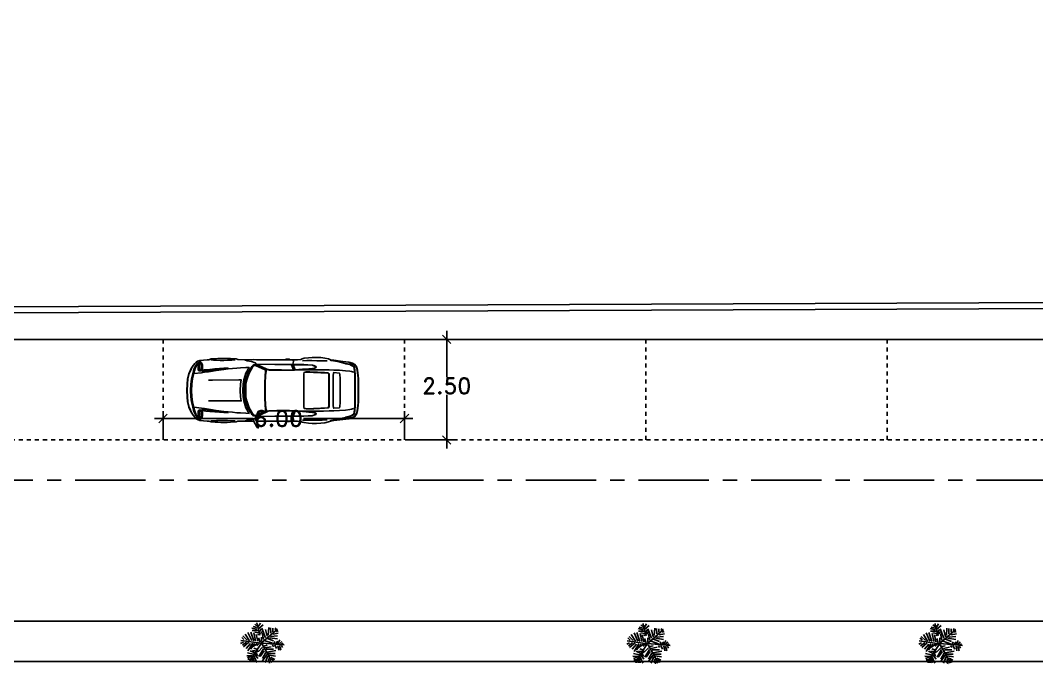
# Model space of a CAD drawing. Header units: millimetres. Extents: x 1590 to 1932, y -48 to 167.
# Drawn here: x 1704.97 to 1730.23, y 119.33 to 135.53 of the extents above; entities that cross this region are included whole.
import ezdxf

# ---------------------------------------------------------------- set-up
doc = ezdxf.new("R2010")
doc.units = ezdxf.units.MM
doc.header["$LTSCALE"] = 0.1
doc.header["$MEASUREMENT"] = 0
doc.header["$PDMODE"] = 35
doc.header["$PDSIZE"] = 0.75
doc.linetypes.add('CENTERX2', pattern=[4, 2.5, -0.5, 0.5, -0.5])
doc.linetypes.add('DASHED', pattern=[0.75, 0.5, -0.25])
doc.layers.get('0').update_dxf_attribs({"linetype": 'CONTINUOUS'})
doc.layers.get('DEFPOINTS').update_dxf_attribs({"linetype": 'CONTINUOUS'})
for name, color, linetype in [('_KTI_CONTROL', 7, 'CONTINUOUS'), ('A-FURN-PLNT', 1, 'CONTINUOUS'), ('P-FIXT', 1, 'CONTINUOUS'), ('PARED', 4, 'CONTINUOUS'), ('PAREDES', 3, 'CONTINUOUS'), ('TERRENO', 4, 'CONTINUOUS')]:
    doc.layers.add(name, color=color, linetype=linetype)
doc.styles.add('ATT', font='txt')
doc.styles.add('ROMAND', font='romand.shx')
doc.dimstyles.new('URBA', dxfattribs={"dimtxt": 20, "dimasz": 0.5, "dimexe": 1.25, "dimexo": 0.63, "dimgap": 0.63, "dimtad": 0, "dimtih": 1, "dimtoh": 1, "dimzin": 1, "dimdsep": 46, "dimtxsty": 'ROMAND', "dimcen": 2.5, "dimclrd": 1, "dimclre": 1, "dimclrt": 3, "dimadec": 0, "dimazin": 0, "dimtfac": 1, "dimtmove": 0, "dimatfit": 3, "dimfxl": 1, "dimtvp": 1, "dimtolj": 1, "dimtzin": 1, "dimarcsym": 0})

# ---------------------------------------------------------------- blocks, each defined once
blk = doc.blocks.new('15PTOI01')
at = {"color": 0, "linetype": 'ByBlock'}
for p, q in [((2, 10.5), (6, 10.5)), ((0, -8.5), (0, 8.5)), ((8, 8.5), (8, -8.5)), ((9.5, 4.375), (9.5, -4.375)), ((11.25, 4.375), (9.5, 4.375)), ((11.25, -4.375), (9.5, -4.375)), ((6, -10.5), (2, -10.5))]:
    blk.add_line(p, q, dxfattribs=at)
for centre, radius, start, end in [((2, 8.5), 2, 90, 180), ((6, 8.5), 2, 0, 90), ((17.766404, -2.827313), 9.712715, 75.184599, 132.137709), ((13.6875, -12.03125), 19.717859, 49.950272, 70.559965), ((23.458333, 0), 4.229167, 313.602819, 46.397181), ((2, -8.5), 2, 180, 270), ((6, -8.5), 2, 270, 0), ((17.766404, 2.827313), 9.712715, 227.862291, 284.815401), ((13.6875, 12.03125), 19.717859, 289.440035, 310.049728)]:
    blk.add_arc(centre, radius, start, end, dxfattribs=at)
at = {"color": 0, "linetype": 'ByBlock', "style": 'ATT'}
for tag, p, flags in [('ITEM', (0, -23), 3), ('ROOM_NUMBER', (0, -32), 1)]:
    blk.add_attdef(tag, p, '', height=6, dxfattribs=dict(at, flags=flags))
blk = doc.blocks.new('ss1')
at = {"layer": '_KTI_CONTROL', "color": 1}
for points in [[(0.141, 0.122, 0), (0.141, 0.122, 0), (0.141, 0.122, 0), (0.141, 0.122, 0), (0.141, 0.122, 0)], [(0.141, 0.122, 0), (0.141, 0.122, 0), (0.141, 0.122, 0), (0.141, 0.122, 0), (0.141, 0.122, 0), (0.141, 0.122, 0), (0.141, 0.122, 0), (0.141, 0.122, 0), (0.141, 0.122, 0), (0.141, 0.122, 0), (0.141, 0.122, 0)]]:
    blk.add_polyline3d(points, dxfattribs=at)
at = {"layer": '_KTI_CONTROL'}
for points in [[(0.141, 0.122, 0), (0.141, 0.122, 0), (0.141, 0.122, 0), (0.141, 0.122, 0)], [(0.141, 0.122, 0), (0.141, 0.122, 0)]]:
    blk.add_polyline3d(points, dxfattribs=at)
at = {"layer": 'P-FIXT', "xscale": 0.0254, "yscale": 0.0254, "zscale": 0.0254}
blk.add_blockref('15PTOI01', (17.719, 12.528), dxfattribs=at)
blk = doc.blocks.new('12PPLT13')
at = {"color": 0, "linetype": 'ByBlock'}
for p, q in [((0.082, 0.423), (0.032, 0.506)), ((0.043, 0.216), (0.118, 0.512)), ((-0.269, 0.244), (-0.391, 0.267)), ((-0.34, 0.304), (-0.387, 0.319)), ((0.018, 0.032), (-0.372, 0.365)), ((-0.313, 0.348), (-0.334, 0.395)), ((-0.264, 0.301), (-0.264, 0.385)), ((-0.213, 0.267), (-0.209, 0.393)), ((-0.154, 0.223), (-0.166, 0.397)), ((-0.13, 0.192), (-0.091, 0.357)), ((-0.091, 0.16), (-0.004, 0.385)), ((-0.044, 0.117), (-0.012, 0.275)), ((0.072, 0.374), (-0.032, 0.463)), ((0.039, 0.256), (-0.007, 0.309)), ((0.05, 0.305), (0.011, 0.37)), ((0.078, 0.277), (0.167, 0.287)), ((0.092, 0.327), (0.224, 0.327)), ((0.114, 0.402), (0.206, 0.423)), ((0.114, 0.362), (0.232, 0.388)), ((0.125, 0.441), (0.165, 0.477)), ((0.145, 0.085), (0.185, 0.271)), ((0.189, 0.085), (0.26, 0.294)), ((0.236, 0.093), (0.327, 0.286)), ((0.292, 0.089), (0.393, 0.247)), ((0.007, 0.034), (-0.532, -0.012)), ((-0.461, 0.009), (-0.508, 0.027)), ((-0.421, 0.013), (-0.475, 0.073)), ((-0.38, 0.017), (-0.429, 0.11)), ((-0.335, 0.019), (-0.382, 0.08)), ((-0.209, 0.188), (-0.374, 0.2)), ((-0.181, 0.16), (-0.372, 0.13)), ((-0.289, 0.021), (-0.311, 0.073)), ((-0.134, 0.14), (-0.275, 0.084)), ((-0.079, 0.089), (-0.252, 0.031)), ((-0.006, 0.006), (-0.224, -0.376)), ((0.003, 0.07), (0.003, 0.172)), ((0.007, 0.034), (0.279, -0.377)), ((0.018, 0.032), (0.492, 0.097)), ((0.039, 0.054), (0.078, 0.153)), ((0.055, 0.031), (0.118, -0.029)), ((0.064, 0.226), (0.1, 0.238)), ((0.095, 0.074), (0.13, 0.239)), ((0.098, 0.026), (0.204, -0.048)), ((0.161, 0.022), (0.271, -0.115)), ((0.213, 0.031), (0.327, -0.151)), ((0.264, 0.022), (0.367, -0.096)), ((0.303, 0.05), (0.433, -0.057)), ((0.346, 0.104), (0.445, 0.2)), ((0.361, 0.05), (0.457, -0.021)), ((0.421, 0.117), (0.472, 0.168)), ((0.436, 0.054), (0.5, 0.022)), ((-0.464, -0.026), (-0.49, -0.07)), ((-0.421, -0.026), (-0.454, -0.137)), ((-0.382, -0.03), (-0.4, -0.134)), ((-0.306, -0.009), (-0.35, -0.098)), ((-0.13, -0.183), (-0.335, -0.147)), ((-0.158, -0.214), (-0.316, -0.214)), ((-0.106, -0.115), (-0.28, -0.115)), ((-0.252, -0.011), (-0.278, -0.054)), ((-0.083, -0.08), (-0.224, -0.053)), ((-0.048, -0.037), (-0.126, -0.017)), ((-0.126, -0.237), (-0.012, -0.395)), ((-0.098, -0.19), (-0.02, -0.336)), ((-0.059, -0.151), (0.039, -0.286)), ((-0.04, -0.104), (0.067, -0.289)), ((-0.019, -0.066), (0.075, -0.164)), ((0.165, -0.23), (0.092, -0.334)), ((0.109, -0.131), (0.095, -0.185)), ((0.139, -0.18), (0.104, -0.269)), ((0.12, -0.114), (0.189, -0.092)), ((0.153, -0.15), (0.217, -0.147)), ((0.178, -0.194), (0.275, -0.148)), ((0.206, -0.23), (0.342, -0.202)), ((-0.173, -0.254), (-0.323, -0.28)), ((-0.217, -0.308), (-0.308, -0.359)), ((-0.237, -0.352), (-0.292, -0.411)), ((-0.233, -0.408), (-0.241, -0.43)), ((-0.201, -0.38), (-0.181, -0.443)), ((-0.177, -0.333), (-0.151, -0.423)), ((-0.145, -0.277), (-0.083, -0.43)), ((0.189, -0.273), (0.121, -0.427)), ((0.206, -0.308), (0.178, -0.423)), ((0.232, -0.33), (0.222, -0.423)), ((0.232, -0.269), (0.356, -0.266)), ((0.253, -0.287), (0.342, -0.316)), ((0.261, -0.377), (0.267, -0.423)), ((0.275, -0.348), (0.328, -0.352)), ((0.293, -0.395), (0.311, -0.401))]:
    blk.add_line(p, q, dxfattribs=at)
at = {"color": 0, "linetype": 'ByBlock', "style": 'ATT'}
for tag, p, flags in [('ITEM', (-1, -3.25), 3), ('ROOM_NUMBER', (-1, -4.583), 1)]:
    blk.add_attdef(tag, p, '', height=1, dxfattribs=dict(at, flags=flags))
blk = doc.blocks.new('02PCAR08')
at = {"color": 0, "linetype": 'ByBlock'}
for p, q in [((-104.09, 25.16), (-106.1, 20.18)), ((-103.36, 25.16), (-105.39, 20.14)), ((-102.63, 25.16), (-104.66, 20.11)), ((-165, 11.71), (-165, -11.71)), ((-164.55, -11.74), (-164.55, 11.74)), ((0, 0), (0, 0)), ((-104.09, -25.16), (-106.1, -20.18)), ((-103.36, -25.16), (-105.39, -20.14)), ((-102.63, -25.16), (-104.66, -20.11)), ((-68.35, -30.07), (-65.66, -30.09))]:
    blk.add_line(p, q, dxfattribs=at)
for points in [[(-68.35, 30.07), (-103.99, 30), (-108.4, 30.02), (-111.59, 30.26), (-112.85, 31), (-114.84, 31.5), (-119.19, 32.01), (-122.81, 32.24), (-127.16, 32.24), (-131.27, 32.13), (-135.01, 31.63), (-138.87, 30.77), (-140.62, 30.05), (-144.11, 29.44), (-152.83, 28.42), (-158.68, 27.64), (-162.16, 26.43), (-164.51, 25.17), (-166.1, 22.66), (-166.89, 19.84), (-167.5, 14.92), (-167.63, 11.68), (-167.77, 0)], [(-103.87, 25.16), (-103.87, 25.65), (-104.25, 26.91), (-104.37, 28.3), (-104.37, 29.07), (-103.99, 30)], [(-96.02, 30.04), (-96.28, 30.04), (-96.9, 30.53), (-100.13, 30.53), (-101.14, 30.04), (-102.5, 30.04)], [(-68.01, 25.75), (-67.01, 27.09), (-63.27, 28.35), (-59.03, 29.02), (-57.04, 30.07)], [(0, 0), (-0.31, 6.22), (-0.87, 11.2), (-2.18, 16.44), (-3.35, 19.17), (-4.28, 21.3), (-6.34, 24.27), (-7.84, 26.28), (-9.21, 27.77), (-10.57, 28.52), (-12.95, 29.27), (-20.18, 30.02), (-21.67, 30.02), (-24.03, 30.75), (-27.77, 30.97), (-30.39, 31.17), (-33.37, 31.29), (-36.24, 31.29), (-39.72, 31.29), (-42.97, 31.09), (-48.44, 30.75), (-50.08, 30.17), (-57.04, 30.07), (-65.66, 30.09)], [(-23.66, 29.85), (-26.14, 29.73), (-29.02, 29.56), (-32.62, 29.39), (-36.24, 29.36), (-40.05, 29.53), (-44.21, 29.64), (-47.49, 29.88)], [(-168.26, 0.02), (-168.04, 11.3), (-167.9, 14.55), (-167.26, 19.84), (-166.48, 22.66), (-164.66, 25.41), (-162.23, 26.66), (-158.68, 27.64)], [(-140.62, 29.71), (-141.24, 29.37), (-147.8, 28.13), (-155.07, 26.48), (-159.56, 25.72), (-161.41, 24.95), (-163.16, 23.9), (-164.1, 22.35), (-164.57, 19.72), (-164.88, 15.06), (-165, 11.71)], [(-155.07, 26.48), (-155.45, 26.06), (-159.56, 25.21), (-161.41, 24.44), (-163.16, 23.32), (-163.79, 22.05), (-164.5, 15.11), (-164.55, 11.74)], [(-109.6, 20.21), (-127.42, 20.24), (-133.77, 20.18), (-139.25, 20.11), (-143.9, 19.9), (-149.5, 19.65), (-155.45, 19.31), (-159.56, 18.78), (-161.41, 18.36), (-163.16, 17.85)], [(-113.31, 28.99), (-117.42, 29.13), (-122.52, 29.13), (-127.38, 28.99), (-132.41, 28.99), (-137.46, 28.85)], [(-56.45, 0), (-56.7, 6.22), (-57.57, 10.22), (-59.82, 16.95), (-63.27, 22.66), (-63.86, 23.47), (-64.76, 24.41), (-65.7, 24.92), (-66.68, 25), (-67.75, 24.97), (-77.14, 20.7), (-77.7, 20.41), (-77.94, 19.68), (-77.7, 18.51), (-77.39, 16.95), (-77.07, 14.19), (-76.71, 7.21), (-76.75, 0)], [(-57.71, 0), (-57.96, 6.22), (-58.83, 10.22), (-61.07, 16.95), (-64.47, 22.66), (-65.02, 23.47), (-66.02, 24.34), (-67.29, 24.43), (-76.63, 20.19), (-77.19, 19.85), (-77.41, 19.39), (-77.12, 18.37), (-76.68, 14.11), (-76.41, 7.21), (-76.35, 0)], [(-6.97, 16.45), (-14.41, 17.24), (-17.49, 17.75), (-21.18, 18.32), (-25.19, 18.92), (-28.79, 19.51), (-36.24, 20.52), (-40.47, 21.01), (-44.84, 21.42), (-48.94, 21.79), (-52.56, 22.05), (-57.95, 22.28), (-61.09, 22.54), (-58, 16.95), (-56.01, 10.22), (-55.26, 6.22), (-55.01, 0)], [(-11.32, 26.77), (-12.32, 27.03), (-13.33, 27.26), (-14.16, 26.96), (-15.15, 26.28), (-15.4, 24.78), (-15.45, 23.54), (-15.45, 22.79), (-15.4, 21.54), (-15.15, 20.04), (-14.16, 19.16), (-13.33, 19.05), (-12.32, 19.29), (-11.32, 19.92)], [(-11.95, 19.75), (-12.75, 19.55), (-13.12, 19.48), (-13.75, 19.8), (-14.24, 20.6), (-14.58, 21.86), (-14.7, 23.1), (-14.58, 24.34), (-14.24, 25.6), (-13.75, 26.47), (-13.12, 26.75), (-11.95, 26.4)], [(-4.79, 0), (-5.1, 6.24), (-5.66, 11.22), (-6.97, 16.45), (-7.65, 19.19), (-8.33, 21.32), (-8.84, 22.69), (-9.33, 23.8), (-10.71, 26.4), (-13.72, 28.57), (-10.2, 26.18), (-8.58, 23.8), (-7.96, 22.69), (-7.34, 21.32), (-6.66, 19.19), (-5.97, 16.45), (-4.66, 11.22), (-4.1, 6.24), (-3.79, 0)], [(-12.65, 24.32), (-12.48, 23.03), (-12.7, 21.77)], [(-0.36, 0), (-0.68, 6.22), (-1.24, 11.2), (-2.55, 16.44), (-3.72, 19.17), (-4.66, 21.3), (-5.47, 22.79), (-7.84, 26.28)], [(-150.13, 0), (-150.13, 11.69), (-149.99, 15.69), (-149.51, 16.9), (-143.89, 17.39), (-143.51, 16.59), (-143.26, 15.08), (-143.22, 8.33), (-143.22, 0)], [(-114.72, -0.02), (-114.7, 7.22), (-114.46, 16.2), (-114.84, 17.63), (-117.06, 18.09), (-120.63, 18.02), (-124.51, 17.9), (-127.94, 17.73), (-129.93, 17.66), (-132.5, 17.51), (-134.78, 17.37), (-138.45, 17.13), (-138.97, 16.69), (-139.38, 16.03), (-139.52, 8.33), (-139.52, 0)], [(-139.03, -0.02), (-139.03, 8.21), (-138.94, 15.89), (-138.55, 16.57), (-138.02, 17), (-117.23, 17.95), (-115.01, 17.49)], [(-52.46, 0), (-52.71, 6.22), (-53.32, 10.22), (-51.04, 10.2), (-25.19, 10.11), (-21.18, 10.06)], [(-68.35, -30.07), (-103.99, -30), (-108.4, -30.02), (-111.59, -30.26), (-112.85, -31), (-114.84, -31.5), (-119.19, -32.01), (-122.81, -32.24), (-127.16, -32.24), (-131.27, -32.13), (-135.01, -31.63), (-138.87, -30.77), (-140.62, -30.05), (-144.11, -29.44), (-152.83, -28.42), (-158.68, -27.64), (-162.16, -26.43), (-164.51, -25.17), (-166.1, -22.66), (-166.89, -19.84), (-167.5, -14.92), (-167.63, -11.68), (-167.77, 0)], [(-150.13, 0), (-150.13, -11.69), (-149.99, -15.69), (-149.51, -16.9), (-143.89, -17.39), (-143.51, -16.59), (-143.26, -15.08), (-143.22, -8.33), (-143.22, 0)], [(-114.72, 0.02), (-114.7, -7.22), (-114.46, -16.2), (-114.84, -17.63), (-117.06, -18.09), (-120.63, -18.02), (-124.51, -17.9), (-127.94, -17.73), (-129.93, -17.66), (-132.5, -17.51), (-134.78, -17.37), (-138.45, -17.13), (-138.97, -16.69), (-139.38, -16.03), (-139.52, -8.33), (-139.52, 0)], [(-139.03, 0.02), (-139.03, -8.21), (-138.94, -15.89), (-138.55, -16.57), (-138.02, -17), (-117.23, -17.95), (-115.01, -17.49)], [(-56.45, 0), (-56.7, -6.22), (-57.57, -10.22), (-59.82, -16.95), (-63.27, -22.66), (-63.86, -23.47), (-64.76, -24.41), (-65.7, -24.92), (-66.68, -25), (-67.75, -24.97), (-77.14, -20.7), (-77.7, -20.41), (-77.94, -19.68), (-77.7, -18.51), (-77.39, -16.95), (-77.07, -14.19), (-76.71, -7.21), (-76.75, 0)], [(-57.71, 0), (-57.96, -6.22), (-58.83, -10.22), (-61.07, -16.95), (-64.47, -22.66), (-65.02, -23.47), (-66.02, -24.34), (-67.29, -24.43), (-76.63, -20.19), (-77.19, -19.85), (-77.41, -19.39), (-77.12, -18.37), (-76.68, -14.11), (-76.41, -7.21), (-76.35, 0)], [(0, 0), (-0.31, -6.22), (-0.87, -11.2), (-2.18, -16.44), (-3.35, -19.17), (-4.28, -21.3), (-6.34, -24.27), (-7.84, -26.28), (-9.21, -27.77), (-10.57, -28.52), (-12.95, -29.27), (-20.18, -30.02), (-21.67, -30.02), (-24.03, -30.75), (-27.77, -30.97), (-30.39, -31.17), (-33.37, -31.29), (-36.24, -31.29), (-39.72, -31.29), (-42.97, -31.09), (-48.44, -30.75), (-50.08, -30.17), (-57.04, -30.07), (-65.66, -30.09)], [(-6.97, -16.45), (-14.41, -17.24), (-17.49, -17.75), (-21.18, -18.32), (-25.19, -18.92), (-28.79, -19.51), (-36.24, -20.52), (-40.47, -21.01), (-44.84, -21.42), (-48.94, -21.79), (-52.56, -22.05), (-57.95, -22.28), (-61.09, -22.54), (-58, -16.95), (-56.01, -10.22), (-55.26, -6.22), (-55.01, 0)], [(-52.46, 0), (-52.71, -6.22), (-53.32, -10.22), (-51.04, -10.2), (-25.19, -10.11), (-21.18, -10.06)], [(-4.79, 0), (-5.1, -6.24), (-5.66, -11.22), (-6.97, -16.45), (-7.65, -19.19), (-8.33, -21.32), (-8.84, -22.69), (-9.33, -23.8), (-10.71, -26.4), (-13.72, -28.57), (-10.2, -26.18), (-8.58, -23.8), (-7.96, -22.69), (-7.34, -21.32), (-6.66, -19.19), (-5.97, -16.45), (-4.66, -11.22), (-4.1, -6.24), (-3.79, 0)], [(-0.36, 0), (-0.68, -6.22), (-1.24, -11.2), (-2.55, -16.44), (-3.72, -19.17), (-4.66, -21.3), (-5.47, -22.79), (-7.84, -26.28)], [(-168.26, -0.02), (-168.04, -11.3), (-167.9, -14.55), (-167.26, -19.84), (-166.48, -22.66), (-164.66, -25.41), (-162.23, -26.66), (-158.68, -27.64)], [(-140.62, -29.71), (-141.24, -29.37), (-147.8, -28.13), (-155.07, -26.48), (-159.56, -25.72), (-161.41, -24.95), (-163.16, -23.9), (-164.1, -22.35), (-164.57, -19.72), (-164.88, -15.06), (-165, -11.71)], [(-155.07, -26.48), (-155.45, -26.06), (-159.56, -25.21), (-161.41, -24.44), (-163.16, -23.32), (-163.79, -22.05), (-164.5, -15.11), (-164.55, -11.74)], [(-109.6, -20.21), (-127.42, -20.24), (-133.77, -20.18), (-139.25, -20.11), (-143.9, -19.9), (-149.5, -19.65), (-155.45, -19.31), (-159.56, -18.78), (-161.41, -18.36), (-163.16, -17.85)], [(-11.32, -26.77), (-12.32, -27.03), (-13.33, -27.26), (-14.16, -26.96), (-15.15, -26.28), (-15.4, -24.78), (-15.45, -23.54), (-15.45, -22.79), (-15.4, -21.54), (-15.15, -20.04), (-14.16, -19.16), (-13.33, -19.05), (-12.32, -19.29), (-11.32, -19.92)], [(-11.95, -19.75), (-12.75, -19.55), (-13.12, -19.48), (-13.75, -19.8), (-14.24, -20.6), (-14.58, -21.86), (-14.7, -23.1), (-14.58, -24.34), (-14.24, -25.6), (-13.75, -26.47), (-13.12, -26.75), (-11.95, -26.4)], [(-113.31, -28.99), (-117.42, -29.13), (-122.52, -29.13), (-127.38, -28.99), (-132.41, -28.99), (-137.46, -28.85)], [(-103.87, -25.16), (-103.87, -25.65), (-104.25, -26.91), (-104.37, -28.3), (-104.37, -29.07), (-103.99, -30)], [(-68.01, -25.75), (-67.01, -27.09), (-63.27, -28.35), (-59.03, -29.02), (-57.04, -30.07)], [(-23.66, -29.85), (-26.14, -29.73), (-29.02, -29.56), (-32.62, -29.39), (-36.24, -29.36), (-40.05, -29.53), (-44.21, -29.64), (-47.49, -29.88)], [(-12.65, -24.32), (-12.48, -23.03), (-12.7, -21.77)], [(-96.02, -30.04), (-96.28, -30.04), (-96.9, -30.53), (-100.13, -30.53), (-101.14, -30.04), (-102.5, -30.04)]]:
    blk.add_lwpolyline(points, dxfattribs=at)
for points in [[(-67.86, 28.17), (-68.13, 27.77), (-65.02, 27.77), (-65.51, 29.76), (-68.5, 35.75), (-69.37, 36.73), (-70.24, 36.73), (-69.86, 35.75), (-68.35, 30.05), (-68.09, 29.02), (-67.12, 28.76)], [(-67.31, 25.39), (-68.28, 25.07), (-77.56, 20.84), (-78.19, 20.6), (-78.87, 20.36), (-81.03, 19.97), (-88.18, 19.8), (-96.02, 19.8), (-100.71, 19.8), (-105.47, 19.93), (-109.6, 20.21), (-113.46, 20.47), (-117.05, 20.83), (-119.86, 21.07), (-123.43, 21.48), (-125.55, 21.84), (-126.45, 22.28), (-126.79, 22.62), (-126.74, 23.13), (-126.23, 23.53), (-124.53, 24.36), (-122.93, 24.75), (-114.72, 25.29), (-68.01, 25.65)], [(-69.16, 25.07), (-78.45, 20.84), (-79.07, 20.6), (-79.75, 20.36), (-80.67, 20.13), (-83.88, 20.02), (-88.17, 20.02), (-92.71, 20.01), (-96.04, 19.97), (-104.66, 20.11), (-106.12, 20.18), (-113.46, 20.67), (-117.08, 20.92), (-119.53, 21.2), (-122.96, 21.54), (-125.19, 21.89), (-126.26, 22.28), (-126.52, 22.61), (-126.5, 23.02), (-126.06, 23.39), (-124.46, 24.17), (-122.95, 24.6), (-114.72, 25.17), (-103.87, 25.16), (-102.63, 25.16), (-86.21, 25.34), (-68.55, 25.53), (-68.18, 25.39)], [(-40.47, 21.93), (-34.11, 20.86), (-28.03, 20.14), (-23.9, 19.65), (-19.63, 19.11), (-15.37, 18.66), (-16.49, 20.02), (-18.7, 20.21), (-22.74, 20.6), (-27.37, 21.04), (-31.99, 21.37)], [(-11.37, 25.41), (-11.63, 26.14), (-11.95, 26.4), (-12.24, 26.14), (-12.51, 25.41), (-12.68, 24.43), (-12.77, 23.03), (-12.65, 21.76), (-12.53, 20.74), (-12.26, 19.99), (-11.95, 19.75), (-11.63, 19.97), (-11.37, 20.65), (-11.18, 21.76), (-11.13, 23.03), (-11.18, 24.32)], [(-67.31, -25.39), (-68.28, -25.07), (-77.56, -20.84), (-78.19, -20.6), (-78.87, -20.36), (-81.03, -19.97), (-88.18, -19.8), (-96.02, -19.8), (-100.71, -19.8), (-105.47, -19.93), (-109.6, -20.21), (-113.46, -20.47), (-117.05, -20.83), (-119.86, -21.07), (-123.43, -21.48), (-125.55, -21.84), (-126.45, -22.28), (-126.79, -22.62), (-126.74, -23.13), (-126.23, -23.53), (-124.53, -24.36), (-122.93, -24.75), (-114.72, -25.29), (-68.01, -25.65)], [(-40.47, -21.93), (-34.11, -20.86), (-28.03, -20.14), (-23.9, -19.65), (-19.63, -19.11), (-15.37, -18.66), (-16.49, -20.02), (-18.7, -20.21), (-22.74, -20.6), (-27.37, -21.04), (-31.99, -21.37)], [(-11.37, -25.41), (-11.63, -26.14), (-11.95, -26.4), (-12.24, -26.14), (-12.51, -25.41), (-12.68, -24.43), (-12.77, -23.03), (-12.65, -21.76), (-12.53, -20.74), (-12.26, -19.99), (-11.95, -19.75), (-11.63, -19.97), (-11.37, -20.65), (-11.18, -21.76), (-11.13, -23.03), (-11.18, -24.32)], [(-69.16, -25.07), (-78.45, -20.84), (-79.07, -20.6), (-79.75, -20.36), (-80.67, -20.13), (-83.88, -20.02), (-88.17, -20.02), (-92.71, -20.01), (-96.04, -19.97), (-104.66, -20.11), (-106.12, -20.18), (-113.46, -20.67), (-117.08, -20.92), (-119.53, -21.2), (-122.96, -21.54), (-125.19, -21.89), (-126.26, -22.28), (-126.52, -22.61), (-126.5, -23.02), (-126.06, -23.39), (-124.46, -24.17), (-122.95, -24.6), (-114.72, -25.17), (-103.87, -25.16), (-102.63, -25.16), (-86.21, -25.34), (-68.55, -25.53), (-68.18, -25.39)]]:
    blk.add_lwpolyline(points, close=True, dxfattribs=at)
blk = doc.blocks.new('UTP1$0$DIMBLOCK')
at = {"color": 1}
blk.add_line((-7.5, 0), (10.5, 0), dxfattribs=at)
at = {"color": 4}
blk.add_line((-5.25, -5.25), (5.25, 5.25), dxfattribs=at)
blk = doc.blocks.new('*D354')
at = {"color": 8, "linetype": 'Continuous', "transparency": 16777216}
for p, q in [((1708.52, 125.168), (1708.52, 125.819)), ((1714.52, 125.168), (1714.52, 125.819)), ((1708.54, 125.639), (1710.755, 125.639)), ((1714.5, 125.639), (1712.014, 125.639))]:
    blk.add_line(p, q, dxfattribs=at)
at = {"layer": 'DEFPOINTS', "color": 0, "linetype": 'Continuous', "transparency": 16777216}
for p in [(1714.52, 125.639), (1708.52, 125.106), (1714.52, 125.106)]:
    blk.add_point(p, dxfattribs=at)
at = {"color": 8, "linetype": 'Continuous', "transparency": 16777216, "xscale": 0.02, "yscale": 0.02, "zscale": 0.02, "rotation": 180}
blk.add_blockref('UTP1$0$DIMBLOCK', (1708.52, 125.639), dxfattribs=at)
at = {"color": 8, "linetype": 'Continuous', "transparency": 16777216, "xscale": 0.02, "yscale": 0.02, "zscale": 0.02}
blk.add_blockref('UTP1$0$DIMBLOCK', (1714.52, 125.639), dxfattribs=at)
at = {"color": 1, "linetype": 'Continuous', "transparency": 16777216, "insert": (1711.384, 125.639), "char_height": 0.4, "attachment_point": 5, "style": 'ROMAND'}
blk.add_mtext('\\A1;6.00', dxfattribs=at)
blk = doc.blocks.new('*D355')
at = {"color": 8, "linetype": 'Continuous', "transparency": 16777216}
for p, q in [((1714.583, 127.606), (1715.75, 127.606)), ((1715.57, 127.586), (1715.57, 126.669)), ((1715.57, 125.126), (1715.57, 126.229)), ((1714.583, 125.106), (1715.75, 125.106))]:
    blk.add_line(p, q, dxfattribs=at)
at = {"layer": 'DEFPOINTS', "color": 0, "linetype": 'Continuous', "transparency": 16777216}
for p in [(1714.52, 127.606), (1714.52, 125.106), (1715.57, 125.106)]:
    blk.add_point(p, dxfattribs=at)
at = {"color": 8, "linetype": 'Continuous', "transparency": 16777216, "xscale": 0.02, "yscale": 0.02, "zscale": 0.02}
for p, rotation in [((1715.57, 127.606), 90), ((1715.57, 125.106), 270)]:
    blk.add_blockref('UTP1$0$DIMBLOCK', p, dxfattribs=dict(at, rotation=rotation))
at = {"color": 1, "linetype": 'Continuous', "transparency": 16777216, "insert": (1715.57, 126.449), "char_height": 0.4, "attachment_point": 5, "style": 'ROMAND'}
blk.add_mtext('\\A1;2.50', dxfattribs=at)

msp = doc.modelspace()

# ---------------------------------------------------------------- linework, layer by layer
at = {"layer": 'PARED', "color": 4}
for p, q in [((1624.4533, 127.6057), (1774.5202, 127.6057)), ((1630.7358, 120.6058), (1756.5202, 120.6058))]:
    msp.add_line(p, q, dxfattribs=at)
at = {"layer": 'PARED', "color": 2}
msp.add_line((1634.6358, 119.6058), (1756.5202, 119.6058), dxfattribs=at)
at = {"layer": 'PAREDES', "color": 8, "linetype": 'DASHED'}
for p, q in [((1708.5202, 125.1057), (1708.5202, 127.6057)), ((1714.5202, 125.1057), (1714.5202, 127.6057)), ((1720.5202, 125.1057), (1720.5202, 127.6057)), ((1726.5202, 125.1057), (1726.5202, 127.6057)), ((1630.7358, 125.1057), (1756.5202, 125.1057))]:
    msp.add_line(p, q, dxfattribs=at)
at = {"layer": 'PAREDES', "color": 1, "linetype": 'CENTERX2', "ltscale": 7}
msp.add_line((1630.7358, 124.1058), (1774.5202, 124.1058), dxfattribs=at)
at = {"layer": 'TERRENO', "color": 5, "linetype": 'Continuous'}
msp.add_line((1624.4523, 128.1057), (1776.0202, 128.6965), dxfattribs=at)
at = {"layer": 'TERRENO', "color": 2, "linetype": 'Continuous'}
msp.add_line((1624.7172, 127.9568), (1776.0208, 128.5465), dxfattribs=at)

# ---------------------------------------------------------------- block references
at = {"color": 1, "linetype": 'Continuous', "xscale": -1, "rotation": 90}
for p in [(1712.2651, 135.6735), (1732.2651, 135.6735)]:
    msp.add_blockref('ss1', p, dxfattribs=at)
at = {"color": 1, "linetype": 'Continuous', "rotation": 270}
for p in [(1709.0565, 135.6735), (1724.0565, 135.6735)]:
    msp.add_blockref('ss1', p, dxfattribs=at)
at = {"layer": 'A-FURN-PLNT', "color": 8, "xscale": -1.050000000000068, "yscale": 1.049999999999999, "zscale": 1.05}
for p in [(1710.9739, 120.0263), (1720.5686, 120.0111), (1727.8298, 120.0111)]:
    msp.add_blockref('12PPLT13', p, dxfattribs=at)
at = {"layer": 'PAREDES', "color": 8, "linetype": 'Continuous', "xscale": 0.02539999999999054, "yscale": 0.02539999999999054, "zscale": 0.02539999999999054, "rotation": 180}
msp.add_blockref('02PCAR08', (1709.1078, 126.3375), dxfattribs=at)

# ---------------------------------------------------------------- dimensions: what is measured, and where the dimension line sits
at = {"color": 3, "linetype": 'Continuous'}
dim = msp.add_linear_dim(base=(1715.5696, 125.1057), p1=(1714.5202, 127.6057), p2=(1714.5202, 125.1057), angle=90, dimstyle='URBA', override={"dimtxt": 0.4, "dimasz": 0.02, "dimexe": 0.18, "dimexo": 0.0625, "dimgap": 0.02, "dimzin": 0, "dimblk1": 'UTP1$0$DIMBLOCK', "dimblk2": 'UTP1$0$DIMBLOCK', "dimsah": 1, "dimcen": 0.09, "dimclrd": 8, "dimclre": 8, "dimclrt": 1, "dimtdec": 4, "dimtofl": 0, "dimtvp": 0, "dimtzin": 0}, dxfattribs=at)
dim.commit()
dim.dimension.update_dxf_attribs({"geometry": '*D355', "text_midpoint": (1715.5696, 126.4489), "dimtype": 160})
dim = msp.add_linear_dim(base=(1714.5202, 125.6387), p1=(1708.5202, 125.1057), p2=(1714.5202, 125.1057), dimstyle='URBA', override={"dimtxt": 0.4, "dimasz": 0.02, "dimexe": 0.18, "dimexo": 0.0625, "dimgap": 0.02, "dimzin": 0, "dimblk1": 'UTP1$0$DIMBLOCK', "dimblk2": 'UTP1$0$DIMBLOCK', "dimsah": 1, "dimcen": 0.09, "dimclrd": 8, "dimclre": 8, "dimclrt": 1, "dimtdec": 4, "dimtofl": 0, "dimtvp": 0, "dimtzin": 0}, dxfattribs=at)
dim.commit()
dim.dimension.update_dxf_attribs({"geometry": '*D354', "text_midpoint": (1711.3842, 125.6387), "dimtype": 160})

doc.saveas('drawing.dxf')
